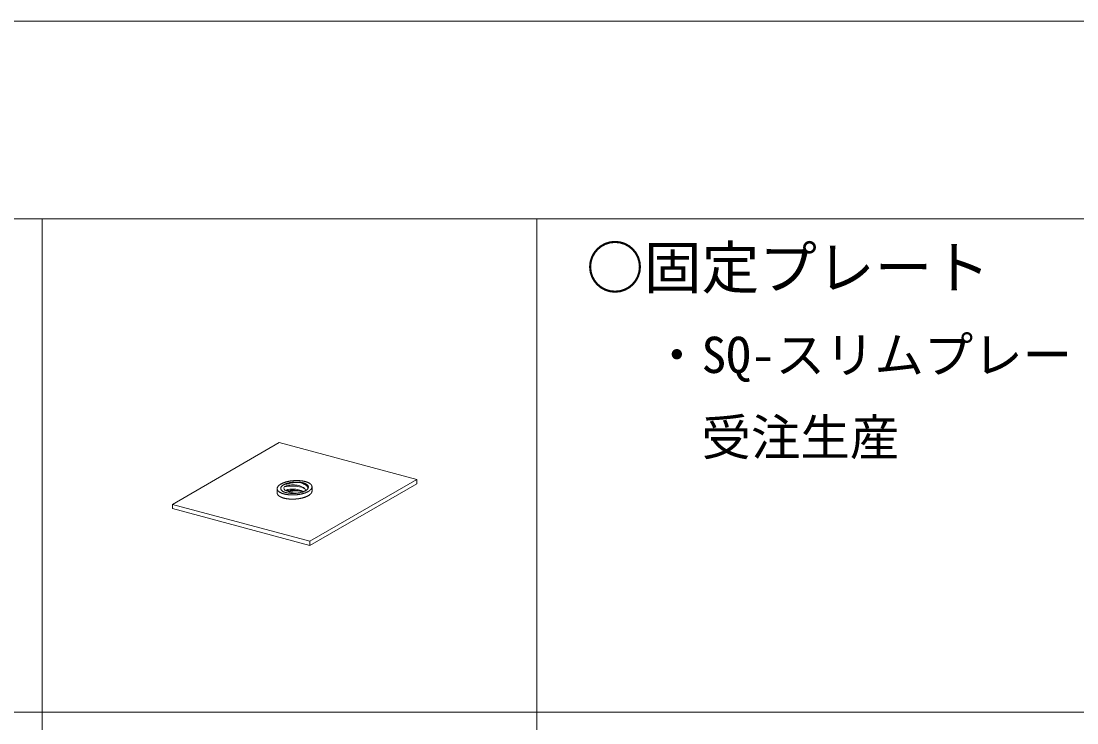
# Model space of a CAD drawing. Units: millimetres on the paper, enlarged 20 times. Extents: x -3900 to 3900, y -2694 to 2650.
# Drawn here: x -1943 to -1302, y 2224 to 2650 of the extents above; entities that cross this region are included whole.
import ezdxf
from ezdxf.enums import TextEntityAlignment as Align

# ---------------------------------------------------------------- set-up
doc = ezdxf.new("R2010")
doc.units = ezdxf.units.MM
doc.header["$LTSCALE"] = 20
doc.layers.add('0-6_文字', color=7, linetype='Continuous')
doc.layers.add('0-B_補強金具・金具・その他', color=3, linetype='Continuous', lineweight=18)
doc.layers.add('F-3_野縁', color=3, linetype='Continuous', lineweight=18)
doc.styles.add('ＭＳ ゴシック', font='')
doc.styles.get('ＭＳ ゴシック').set_extended_font_data('MS Gothic')

msp = doc.modelspace()

# ---------------------------------------------------------------- linework, layer by layer
at = {"layer": '0-B_補強金具・金具・その他'}
for p, q in [((-1786.2, 2394.35), (-1851.05, 2356.91)), ((-1786.2, 2394.35), (-1702.75, 2371.98)), ((-1767.59, 2334.54), (-1702.75, 2371.98)), ((-1702.75, 2371.98), (-1702.75, 2369.42)), ((-1787.47, 2363.91), (-1787.47, 2366.47)), ((-1767.59, 2331.98), (-1702.75, 2369.42)), ((-1766.33, 2367.54), (-1766.33, 2364.97)), ((-1851.05, 2356.91), (-1767.59, 2334.54)), ((-1851.05, 2356.91), (-1851.05, 2354.35)), ((-1851.05, 2354.35), (-1767.59, 2331.98)), ((-1767.59, 2334.54), (-1767.59, 2331.98))]:
    msp.add_line(p, q, dxfattribs=at)
for centre, radius, start, end in [((-1778.56, 2356.96), 13.99, 111.2813, 112.82101), ((-1778.15, 2355.9), 15.13, 109.82042, 111.28221), ((-1777.77, 2354.84), 16.26, 108.42819, 109.82123), ((-1777.41, 2353.77), 17.38, 107.09648, 108.42892), ((-1777.09, 2352.72), 18.48, 105.81802, 107.09714), ((-1776.8, 2351.7), 19.54, 104.58629, 105.8186), ((-1775.85, 2354.03), 16.16, 80.5475, 112.81237), ((-1776.54, 2350.72), 20.56, 103.39542, 104.58682), ((-1776.32, 2349.79), 21.51, 102.24004, 103.39589), ((-1776.13, 2348.92), 22.4, 101.1153, 102.24048), ((-1776.52, 2353.71), 16.7, 102.22694, 104.57324), ((-1775.98, 2348.13), 23.2, 100.01671, 101.11571), ((-1776.23, 2352.34), 18.1, 100.0071, 102.23045), ((-1775.85, 2347.43), 23.92, 98.94009, 100.01707), ((-1775.76, 2346.82), 24.54, 97.88156, 98.94044), ((-1776.03, 2351.22), 19.23, 97.87495, 100.01012), ((-1775.69, 2346.32), 25.05, 96.83743, 97.8819), ((-1775.64, 2345.92), 25.44, 95.8042, 96.83775), ((-1775.92, 2350.42), 20.04, 95.80028, 97.87766), ((-1775.61, 2345.64), 25.72, 94.77847, 95.8045), ((-1775.87, 2349.98), 20.49, 93.75552, 95.80278), ((-1775.6, 2345.48), 25.88, 93.75694, 94.77878), ((-1775.6, 2345.45), 25.92, 92.73637, 93.75725), ((-1775.87, 2349.92), 20.55, 91.71452, 93.75795), ((-1775.6, 2345.53), 25.83, 91.71352, 92.73668), ((-1775.88, 2350.25), 20.21, 89.65132, 91.71701), ((-1775.61, 2345.74), 25.62, 90.68512, 91.71384), ((-1775.61, 2346.07), 25.3, 89.64784, 90.68544), ((-1775.87, 2350.96), 19.51, 87.53889, 89.65396), ((-1775.61, 2346.52), 24.85, 88.59825, 89.64816), ((-1775.82, 2352), 18.47, 85.34792, 87.54181), ((-1775.59, 2347.07), 24.3, 87.53276, 88.59859), ((-1775.57, 2347.73), 23.64, 86.44763, 87.53313), ((-1775.72, 2353.32), 17.14, 83.04527, 85.35127), ((-1775.52, 2348.48), 22.89, 85.33885, 86.44803), ((-1775.45, 2349.31), 22.05, 84.20212, 85.33926), ((-1775.53, 2354.87), 15.58, 80.59222, 83.04926), ((-1775.36, 2350.22), 21.13, 83.03282, 84.20258), ((-1776.62, 2357.96), 12.49, 61.84005, 74.07035), ((-1775.25, 2356.55), 13.87, 77.94211, 80.59708), ((-1775.24, 2351.2), 20.15, 81.82587, 83.03331), ((-1775.09, 2352.22), 19.11, 80.57573, 81.82642), ((-1774.87, 2358.3), 12.09, 75.03722, 77.9482), ((-1774.91, 2353.29), 18.04, 79.27628, 80.57634), ((-1774.41, 2360.03), 10.29, 71.80536, 75.04512), ((-1774.71, 2354.38), 16.93, 77.9207, 79.27695), ((-1774.47, 2355.48), 15.8, 76.50137, 77.92145), ((-1774.21, 2356.59), 14.66, 75.00955, 76.50229), ((-1773.91, 2357.68), 13.53, 73.4362, 75.01096), ((-1773.6, 2358.74), 12.42, 71.77003, 73.43736), ((-1773.25, 2359.78), 11.33, 69.99873, 71.77127), ((-1772.89, 2360.77), 10.28, 68.10843, 70.00014), ((-1772.52, 2361.71), 9.27, 66.08331, 68.11002), ((-1772.13, 2362.58), 8.31, 63.90546, 66.0851), ((-1771.73, 2363.39), 7.41, 61.5547, 63.90747), ((-1771.33, 2364.12), 6.57, 59.00841, 61.55693), ((-1785.7, 2366.47), 1.77, 179.14532, 185.2645), ((-1785.7, 2363.91), 1.77, 179.14532, 185.2645), ((-1785.58, 2366.46), 1.89, 167.23509, 173.08723), ((-1785.66, 2366.47), 1.8, 173.09633, 179.13477), ((-1785.69, 2366.47), 1.78, 185.27533, 191.36032), ((-1785.69, 2363.91), 1.78, 185.27533, 191.36032), ((-1785.62, 2366.49), 1.85, 191.37013, 197.31003), ((-1785.62, 2363.93), 1.85, 191.37013, 197.31003), ((-1785.44, 2366.43), 2.03, 161.64778, 167.22826), ((-1785.51, 2366.52), 1.97, 197.31786, 203.01801), ((-1785.26, 2366.37), 2.22, 156.39413, 161.64348), ((-1785.35, 2366.59), 2.14, 203.02335, 208.41339), ((-1785.03, 2366.27), 2.48, 151.50706, 156.3922), ((-1785.15, 2366.7), 2.37, 208.41626, 213.45259), ((-1784.75, 2366.12), 2.79, 146.99634, 151.507), ((-1784.91, 2366.86), 2.65, 213.45335, 218.11699), ((-1784.43, 2365.91), 3.17, 142.85434, 146.99765), ((-1784.63, 2367.08), 3.01, 218.11617, 222.40781), ((-1784.07, 2365.64), 3.62, 139.06175, 142.85649), ((-1784.32, 2367.36), 3.43, 222.40594, 226.34027), ((-1783.68, 2365.3), 4.13, 135.59258, 139.06435), ((-1783.98, 2367.71), 3.91, 226.33781, 229.93816), ((-1783.27, 2364.89), 4.72, 132.41779, 135.59532), ((-1783.63, 2368.14), 4.47, 229.93544, 233.22961), ((-1782.82, 2364.41), 5.38, 129.5079, 132.4205), ((-1783.25, 2368.64), 5.1, 233.22687, 236.2442), ((-1782.36, 2363.84), 6.11, 126.83452, 129.51047), ((-1782.86, 2369.23), 5.8, 236.24155, 239.01086), ((-1781.88, 2363.21), 6.91, 124.37122, 126.8369), ((-1782.46, 2369.88), 6.57, 239.00841, 241.55693), ((-1781.39, 2362.49), 7.77, 122.0939, 124.37337), ((-1782.06, 2370.62), 7.41, 241.5547, 243.90747), ((-1780.9, 2361.71), 8.69, 119.98099, 122.09583), ((-1781.67, 2371.43), 8.31, 243.90546, 246.0851), ((-1783.74, 2366.56), 1.55, 161.54239, 172.98866), ((-1783.87, 2366.58), 1.41, 173.06073, 185.23947), ((-1783.85, 2366.59), 1.44, 185.32489, 197.36942), ((-1780.41, 2360.86), 9.67, 118.01315, 119.98265), ((-1783.67, 2366.65), 1.62, 197.43158, 208.53247), ((-1783.44, 2366.47), 1.86, 151.36942, 161.50778), ((-1783.35, 2366.82), 1.99, 208.55573, 218.2572), ((-1783.01, 2366.23), 2.36, 142.71718, 151.36855), ((-1781.28, 2372.3), 9.27, 246.08331, 248.11002), ((-1779.93, 2359.95), 10.7, 116.17345, 118.01465), ((-1782.91, 2367.17), 2.55, 218.25113, 226.47336), ((-1782.44, 2365.8), 3.07, 135.47275, 142.73407), ((-1780.9, 2373.24), 10.28, 248.10843, 250.00014), ((-1782.38, 2367.73), 3.32, 226.45398, 233.34308), ((-1779.45, 2359), 11.77, 114.44679, 116.17476), ((-1781.78, 2365.15), 4, 129.40991, 135.49461), ((-1780.54, 2374.23), 11.33, 249.99873, 251.77127), ((-1781.78, 2368.53), 4.32, 233.32118, 239.10254), ((-1779, 2357.99), 12.87, 112.81998, 114.44797), ((-1781.04, 2364.25), 5.16, 124.29356, 129.43045), ((-1781.15, 2369.57), 5.54, 239.08292, 243.97975), ((-1780.27, 2363.12), 6.53, 119.92021, 124.31068), ((-1780.53, 2370.85), 6.97, 243.9637, 248.16646), ((-1779.49, 2361.78), 8.08, 116.12608, 119.93381), ((-1781.62, 2366.26), 1.97, 131.84791, 162.51401), ((-1781.93, 2366.84), 1.56, 179.48994, 236.35402), ((-1780.81, 2360.95), 6.94, 98.65686, 109.8246), ((-1779.93, 2372.34), 8.57, 248.15381, 251.81525), ((-1778.74, 2360.26), 9.77, 112.78308, 116.13669), ((-1779.98, 2363.14), 5.46, 98.65686, 122.76091), ((-1775.75, 2378.8), 15.02, 241.98181, 274.70058), ((-1779.39, 2373.98), 10.29, 251.80536, 255.04512), ((-1779.98, 2360.6), 5.46, 98.65686, 118.18476), ((-1778.05, 2358.62), 11.55, 109.79166, 112.79134), ((-1780.81, 2358.41), 6.94, 98.65686, 101.21995), ((-1778.93, 2375.71), 12.09, 255.03722, 257.9482), ((-1777.44, 2356.93), 13.35, 107.07413, 109.79814), ((-1777.5, 2329.12), 38.94, 89.11853, 96.43021), ((-1777.5, 2326.58), 38.94, 89.11853, 96.43021), ((-1778.55, 2377.46), 13.87, 257.94211, 260.59708), ((-1776.93, 2355.26), 15.09, 104.56903, 107.0793), ((-1778.27, 2379.14), 15.58, 260.59222, 263.04926), ((-1777.37, 2338.1), 30.63, 89.11853, 96.43021), ((-1777.37, 2335.56), 30.63, 89.11853, 96.43021), ((-1776.82, 2350.41), 14.66, 104.58629, 104.81622), ((-1776.63, 2349.67), 15.42, 103.39542, 104.58682), ((-1776.47, 2348.97), 16.14, 102.24004, 103.39589), ((-1778.08, 2380.69), 17.14, 263.04527, 265.35127), ((-1776.32, 2348.32), 16.8, 101.1153, 102.24048), ((-1776.21, 2347.73), 17.4, 100.01671, 101.11571), ((-1777.97, 2382.01), 18.47, 265.34792, 267.54181), ((-1777.37, 2333.02), 30.63, 89.11853, 93.57358), ((-1776.12, 2347.2), 17.94, 98.94009, 100.01707), ((-1776.04, 2346.75), 18.4, 97.88156, 98.94044), ((-1777.93, 2383.05), 19.51, 267.53889, 269.65396), ((-1775.99, 2346.37), 18.78, 96.83743, 97.8819), ((-1775.95, 2346.07), 19.08, 95.8042, 96.83775), ((-1777.92, 2383.76), 20.21, 269.65132, 271.71701), ((-1775.93, 2345.86), 19.29, 94.77847, 95.8045), ((-1775.92, 2345.74), 19.41, 93.75694, 94.77878), ((-1777.93, 2384.09), 20.55, 271.71452, 273.75795), ((-1775.92, 2345.72), 19.44, 92.73637, 93.75725), ((-1778.41, 2351.71), 17.09, 79.77682, 84.92658), ((-1778.82, 2346.42), 21.72, 79.77682, 84.92658), ((-1778.41, 2349.17), 17.09, 79.77682, 84.92658), ((-1778.82, 2343.88), 21.72, 79.77682, 84.92658), ((-1778.41, 2346.63), 17.09, 83.33904, 84.92658), ((-1775.92, 2345.78), 19.37, 91.71352, 92.73668), ((-1777.92, 2384.03), 20.49, 273.75552, 275.80278), ((-1775.93, 2345.94), 19.22, 90.68512, 91.71384), ((-1775.93, 2346.18), 18.97, 89.64784, 90.68544), ((-1777.88, 2383.59), 20.04, 275.80028, 277.87766), ((-1775.93, 2346.52), 18.64, 88.59825, 89.64816), ((-1775.92, 2346.93), 18.22, 87.53276, 88.59859), ((-1776.68, 2358.79), 9.82, 61.84005, 82.37506), ((-1776.68, 2356.25), 9.82, 61.84005, 82.37506), ((-1775.9, 2347.43), 17.73, 86.44763, 87.53313), ((-1777.77, 2382.79), 19.23, 277.87495, 280.01012), ((-1776.62, 2355.42), 12.49, 61.84005, 82.37506), ((-1776.62, 2352.88), 12.49, 76.35891, 82.37506), ((-1775.86, 2347.99), 17.16, 85.33885, 86.44803), ((-1775.81, 2348.62), 16.54, 84.20212, 85.33926), ((-1777.57, 2381.67), 18.1, 280.0071, 282.23045), ((-1775.74, 2349.3), 15.85, 83.03282, 84.20258), ((-1775.65, 2350.03), 15.11, 81.82587, 83.03331), ((-1777.27, 2380.3), 16.7, 282.22694, 284.57324), ((-1775.54, 2350.8), 14.34, 80.57573, 81.82642), ((-1775.41, 2351.6), 13.53, 79.27628, 80.57634), ((-1776.87, 2378.74), 15.09, 284.56903, 287.0793), ((-1775.25, 2352.41), 12.7, 77.9207, 79.27695), ((-1775.08, 2353.24), 11.85, 76.50137, 77.92145), ((-1776.35, 2377.08), 13.35, 287.07413, 289.79814), ((-1774.88, 2354.07), 10.99, 75.00955, 76.50229), ((-1777, 2382.31), 19.54, 284.58629, 285.8186), ((-1775.61, 2361.22), 7.17, 51.23395, 60.20632), ((-1775.61, 2358.68), 7.17, 55.81324, 60.20632), ((-1774.66, 2354.89), 10.15, 73.4362, 75.01096), ((-1775.74, 2375.39), 11.55, 289.79166, 292.79134), ((-1774.42, 2355.69), 9.31, 72.75281, 73.43736), ((-1776.71, 2381.29), 18.48, 285.81802, 287.09714), ((-1775.05, 2373.75), 9.77, 292.78308, 296.13669), ((-1776.38, 2380.24), 17.38, 287.09648, 288.42892), ((-1773.87, 2361.67), 8.57, 68.15381, 71.81525), ((-1772.35, 2365.18), 2.05, 1.09562, 53.0411), ((-1776.03, 2379.17), 16.26, 288.42819, 289.82123), ((-1774.3, 2372.23), 8.08, 296.12608, 299.93381), ((-1775.26, 2361.05), 9.12, 51.23395, 60.20632), ((-1775.26, 2358.51), 9.12, 60.16349, 60.20632), ((-1773.27, 2363.16), 6.97, 63.9637, 68.16646), ((-1775.64, 2378.11), 15.13, 289.82042, 291.28221), ((-1773.53, 2370.89), 6.53, 299.92021, 304.31068), ((-1772.64, 2364.44), 5.54, 59.08292, 63.97975), ((-1775.23, 2377.05), 13.99, 291.2813, 292.82101), ((-1772.76, 2369.76), 5.16, 304.29356, 309.43045), ((-1774.8, 2376.02), 12.87, 292.81998, 294.44797), ((-1772.01, 2365.48), 4.32, 53.32118, 59.10254), ((-1771.12, 2366.08), 2.61, 17.17549, 53.0411), ((-1772.02, 2368.86), 4, 309.40991, 315.49461), ((-1774.34, 2375.01), 11.77, 294.44679, 296.17476), ((-1771.42, 2366.28), 3.32, 46.45398, 53.34308), ((-1771.36, 2368.21), 3.07, 315.47275, 322.73407), ((-1773.87, 2374.05), 10.7, 296.17345, 298.01465), ((-1770.88, 2366.84), 2.55, 38.25113, 46.47336), ((-1770.79, 2367.78), 2.36, 322.71718, 331.36855), ((-1770.44, 2367.19), 1.99, 28.55573, 38.2572), ((-1773.39, 2373.15), 9.67, 298.01315, 299.98265), ((-1770.35, 2367.54), 1.86, 331.36942, 341.50778), ((-1770.12, 2367.36), 1.62, 17.43158, 28.53247), ((-1770.06, 2367.44), 1.55, 341.54239, 352.98866), ((-1769.95, 2367.42), 1.44, 5.32489, 17.36942), ((-1772.9, 2372.3), 8.69, 299.98099, 302.09583), ((-1769.92, 2367.43), 1.41, 353.06073, 5.23947), ((-1772.41, 2371.52), 7.77, 302.0939, 304.37337), ((-1771.92, 2370.8), 6.91, 304.37122, 306.8369), ((-1770.94, 2364.78), 5.8, 56.24155, 59.01086), ((-1771.44, 2370.17), 6.11, 306.83452, 309.51047), ((-1770.55, 2365.37), 5.1, 53.22687, 56.2442), ((-1770.98, 2369.6), 5.38, 309.5079, 312.4205), ((-1770.17, 2365.87), 4.47, 49.93544, 53.22961), ((-1770.53, 2369.12), 4.72, 312.41779, 315.59532), ((-1769.81, 2366.3), 3.91, 46.33781, 49.93816), ((-1770.11, 2368.71), 4.13, 315.59258, 319.06435), ((-1769.47, 2366.65), 3.43, 42.40594, 46.34027), ((-1769.72, 2368.37), 3.62, 319.06175, 322.85649), ((-1769.72, 2365.81), 3.62, 319.06175, 322.85649), ((-1769.17, 2366.93), 3.01, 38.11617, 42.40781), ((-1769.36, 2368.1), 3.17, 322.85434, 326.99765), ((-1769.36, 2365.54), 3.17, 322.85434, 326.99765), ((-1768.89, 2367.15), 2.65, 33.45335, 38.11699), ((-1769.05, 2367.89), 2.79, 326.99634, 331.507), ((-1769.05, 2365.33), 2.79, 326.99634, 331.507), ((-1768.65, 2367.31), 2.37, 28.41626, 33.45259), ((-1768.77, 2367.74), 2.48, 331.50706, 336.3922), ((-1768.77, 2365.18), 2.48, 331.50706, 336.3922), ((-1768.45, 2367.42), 2.14, 23.02335, 28.41339), ((-1768.54, 2367.64), 2.22, 336.39413, 341.64348), ((-1768.54, 2365.08), 2.22, 336.39413, 341.64348), ((-1768.29, 2367.49), 1.97, 17.31786, 23.01801), ((-1768.35, 2367.58), 2.03, 341.64778, 347.22826), ((-1768.35, 2365.02), 2.03, 341.64778, 347.22826), ((-1768.17, 2367.52), 1.85, 11.37013, 17.31003), ((-1768.22, 2367.55), 1.89, 347.23509, 353.08723), ((-1768.22, 2364.99), 1.89, 347.23509, 353.08723), ((-1768.11, 2367.53), 1.78, 5.27533, 11.36032), ((-1768.1, 2367.54), 1.77, 359.14532, 5.2645), ((-1768.13, 2367.54), 1.8, 353.09633, 359.13477), ((-1768.13, 2364.98), 1.8, 353.09633, 359.13477), ((-1768.1, 2364.98), 1.77, 359.14532, 0.05496), ((-1785.51, 2363.96), 1.97, 197.31786, 203.01801), ((-1785.35, 2364.03), 2.14, 203.02335, 208.41339), ((-1785.15, 2364.14), 2.37, 208.41626, 213.45259), ((-1784.91, 2364.3), 2.65, 213.45335, 218.11699), ((-1784.63, 2364.52), 3.01, 218.11617, 222.40781), ((-1784.32, 2364.8), 3.43, 222.40594, 226.34027), ((-1783.98, 2365.15), 3.91, 226.33781, 229.93816), ((-1783.63, 2365.58), 4.47, 229.93544, 233.22961), ((-1783.25, 2366.08), 5.1, 233.22687, 236.2442), ((-1782.86, 2366.67), 5.8, 236.24155, 239.01086), ((-1782.46, 2367.32), 6.57, 239.00841, 241.55693), ((-1782.06, 2368.06), 7.41, 241.5547, 243.90747), ((-1781.67, 2368.87), 8.31, 243.90546, 246.0851), ((-1781.28, 2369.74), 9.27, 246.08331, 248.11002), ((-1780.9, 2370.68), 10.28, 248.10843, 250.00014), ((-1780.54, 2371.67), 11.33, 249.99873, 251.77127), ((-1780.2, 2375.26), 12.42, 251.77003, 253.43736), ((-1780.2, 2372.7), 12.42, 251.77003, 253.43736), ((-1779.88, 2376.33), 13.53, 253.4362, 255.01096), ((-1779.88, 2373.77), 13.53, 253.4362, 255.01096), ((-1779.59, 2377.42), 14.66, 255.00955, 256.50229), ((-1779.59, 2374.86), 14.66, 255.00955, 256.50229), ((-1779.32, 2378.53), 15.8, 256.50137, 257.92145), ((-1779.32, 2375.97), 15.8, 256.50137, 257.92145), ((-1779.09, 2379.63), 16.93, 257.9207, 259.27695), ((-1779.09, 2377.07), 16.93, 257.9207, 259.27695), ((-1778.88, 2380.72), 18.04, 259.27628, 260.57634), ((-1778.88, 2378.16), 18.04, 259.27628, 260.57634), ((-1778.71, 2381.79), 19.11, 260.57573, 261.82642), ((-1778.71, 2379.23), 19.11, 260.57573, 261.82642), ((-1778.56, 2382.81), 20.15, 261.82587, 263.03331), ((-1778.56, 2380.25), 20.15, 261.82587, 263.03331), ((-1778.44, 2383.78), 21.13, 263.03282, 264.20258), ((-1778.44, 2381.22), 21.13, 263.03282, 264.20258), ((-1778.35, 2384.7), 22.05, 264.20212, 265.33926), ((-1778.35, 2382.14), 22.05, 264.20212, 265.33926), ((-1778.28, 2385.53), 22.89, 265.33885, 266.44803), ((-1778.28, 2382.97), 22.89, 265.33885, 266.44803), ((-1778.23, 2386.28), 23.64, 266.44763, 267.53313), ((-1778.23, 2383.72), 23.64, 266.44763, 267.53313), ((-1778.2, 2386.94), 24.3, 267.53276, 268.59859), ((-1778.2, 2384.38), 24.3, 267.53276, 268.59859), ((-1778.19, 2387.49), 24.85, 268.59825, 269.64816), ((-1778.19, 2384.93), 24.85, 268.59825, 269.64816), ((-1778.19, 2387.94), 25.3, 269.64784, 270.68544), ((-1778.19, 2385.38), 25.3, 269.64784, 270.68544), ((-1778.19, 2388.27), 25.62, 270.68512, 271.71384), ((-1778.19, 2385.71), 25.62, 270.68512, 271.71384), ((-1778.2, 2388.48), 25.83, 271.71352, 272.73668), ((-1778.2, 2385.92), 25.83, 271.71352, 272.73668), ((-1778.2, 2388.56), 25.92, 272.73637, 273.75725), ((-1778.2, 2386), 25.92, 272.73637, 273.75725), ((-1778.2, 2388.53), 25.88, 273.75694, 274.77878), ((-1778.2, 2385.97), 25.88, 273.75694, 274.77878), ((-1778.18, 2388.37), 25.72, 274.77847, 275.8045), ((-1778.18, 2385.81), 25.72, 274.77847, 275.8045), ((-1778.16, 2388.09), 25.44, 275.8042, 276.83775), ((-1778.16, 2385.53), 25.44, 275.8042, 276.83775), ((-1778.11, 2387.69), 25.05, 276.83743, 277.8819), ((-1778.11, 2385.13), 25.05, 276.83743, 277.8819), ((-1778.04, 2387.19), 24.54, 277.88156, 278.94044), ((-1778.04, 2384.63), 24.54, 277.88156, 278.94044), ((-1777.94, 2386.58), 23.92, 278.94009, 280.01707), ((-1777.94, 2384.02), 23.92, 278.94009, 280.01707), ((-1777.82, 2385.88), 23.2, 280.01671, 281.11571), ((-1777.82, 2383.32), 23.2, 280.01671, 281.11571), ((-1777.66, 2385.09), 22.4, 281.1153, 282.24048), ((-1777.66, 2382.53), 22.4, 281.1153, 282.24048), ((-1777.47, 2384.22), 21.51, 282.24004, 283.39589), ((-1777.47, 2381.66), 21.51, 282.24004, 283.39589), ((-1777.25, 2383.29), 20.56, 283.39542, 284.58682), ((-1777.25, 2380.73), 20.56, 283.39542, 284.58682), ((-1777, 2379.75), 19.54, 284.58629, 285.8186), ((-1776.71, 2378.73), 18.48, 285.81802, 287.09714), ((-1776.38, 2377.68), 17.38, 287.09648, 288.42892), ((-1776.03, 2376.61), 16.26, 288.42819, 289.82123), ((-1775.64, 2375.55), 15.13, 289.82042, 291.28221), ((-1775.23, 2374.49), 13.99, 291.2813, 292.82101), ((-1774.8, 2373.46), 12.87, 292.81998, 294.44797), ((-1774.34, 2372.45), 11.77, 294.44679, 296.17476), ((-1773.87, 2371.49), 10.7, 296.17345, 298.01465), ((-1773.39, 2370.59), 9.67, 298.01315, 299.98265), ((-1772.9, 2369.74), 8.69, 299.98099, 302.09583), ((-1772.41, 2368.96), 7.77, 302.0939, 304.37337), ((-1771.92, 2368.24), 6.91, 304.37122, 306.8369), ((-1771.44, 2367.61), 6.11, 306.83452, 309.51047), ((-1770.98, 2367.04), 5.38, 309.5079, 312.4205), ((-1770.53, 2366.56), 4.72, 312.41779, 315.59532), ((-1770.11, 2366.15), 4.13, 315.59258, 319.06435)]:
    msp.add_arc(centre, radius, start, end, dxfattribs=at)
at = {"layer": 'F-3_野縁'}
for p, q in [((-3900, 2650), (3900, 2650)), ((-3820, 2530), (-40, 2530)), ((-1930, 2530), (-1930, 1932.75)), ((-3820, 2230.92), (-40, 2230.92))]:
    msp.add_line(p, q, dxfattribs=at)
at = {"layer": 'F-3_野縁', "color": 4, "lineweight": 9}
msp.add_line((-1630, 2530), (-1630, 1932.75), dxfattribs=at)

# ---------------------------------------------------------------- texts
at = {"layer": '0-6_文字', "style": 'ＭＳ ゴシック'}
for s, height, p in [('○固定プレート', 25.66, (-1600, 2480)), ('・SQ-スリムプレート', 21.99, (-1560, 2430)), ('\u3000受注生産', 21.99, (-1560, 2380))]:
    msp.add_text(s, height=height, dxfattribs=at).set_placement(p, align=Align.BOTTOM_LEFT)

doc.saveas('drawing.dxf')
